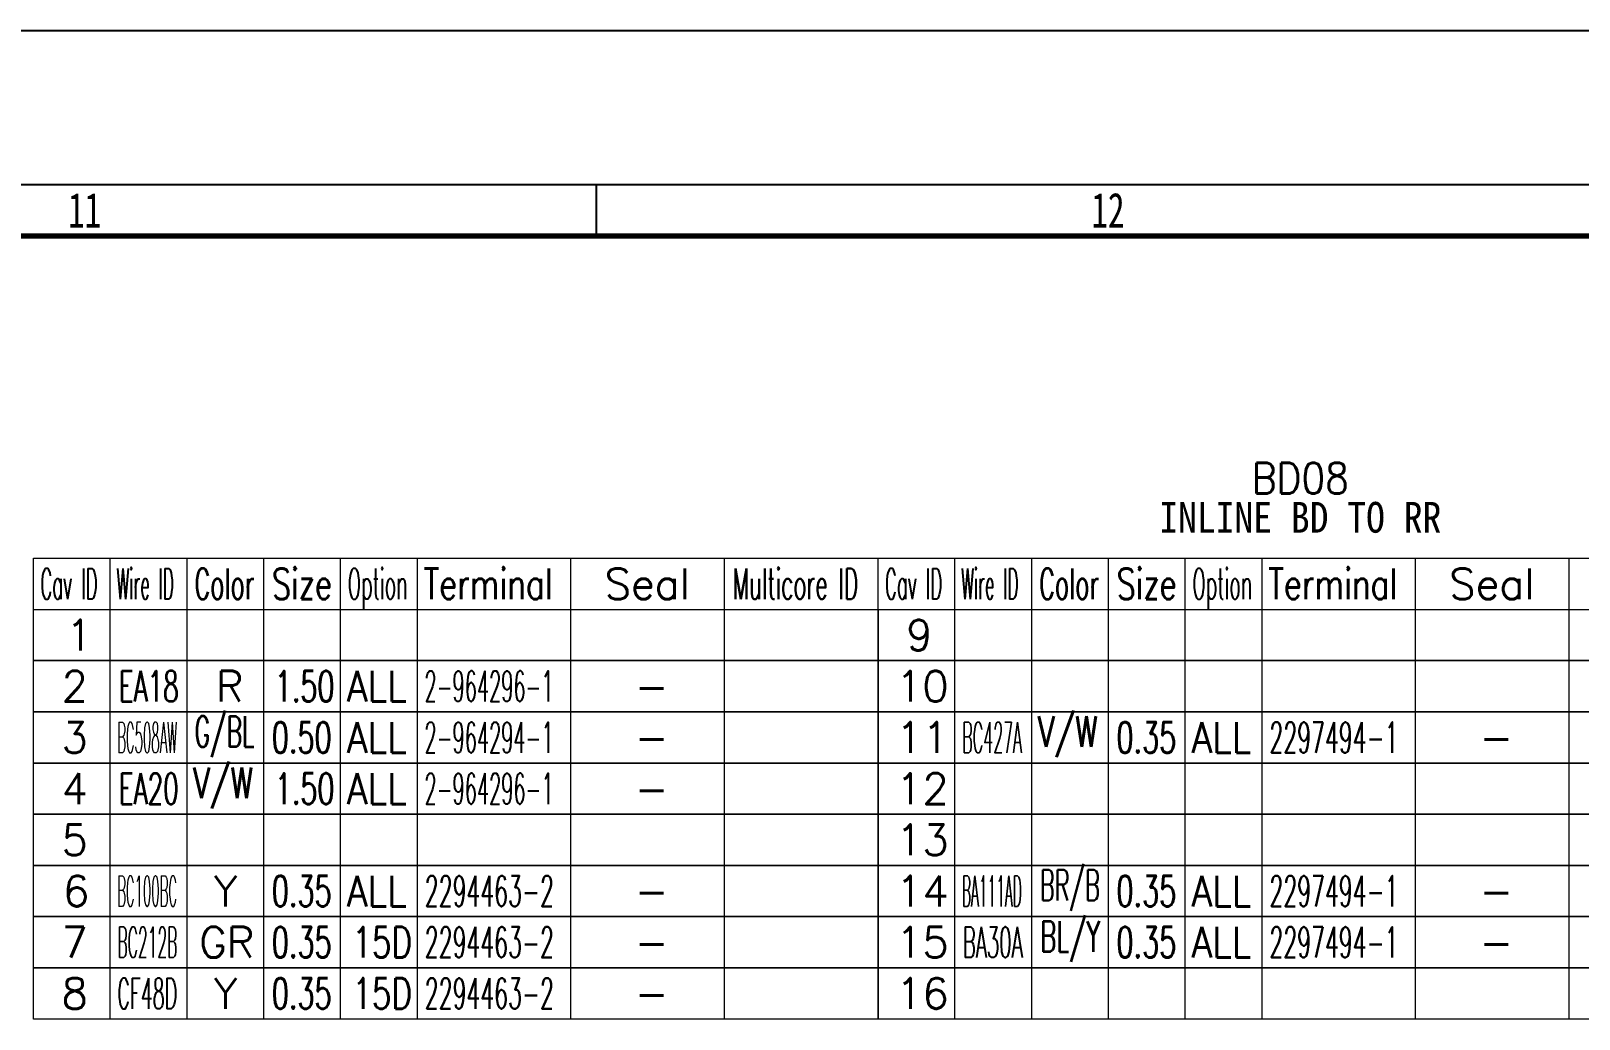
# Model space of a CAD drawing. Header units: inches. Extents: x 47316 to 59086, y 3141 to 11743.
# Drawn here: x 51312.7 to 51463.9, y 6362.5 to 6459 of the extents above; entities that cross this region are included whole.
import ezdxf

# ---------------------------------------------------------------- set-up
doc = ezdxf.new("R2010")
doc.units = ezdxf.units.IN
doc.header["$MEASUREMENT"] = 0
doc.styles.add('MtX_FangSong_GB2312', font='')
doc.styles.get("Standard").update_dxf_attribs({"font": ''})
doc.styles.get('MtX_FangSong_GB2312').set_extended_font_data('FangSong_GB2312')
doc.styles.get('Standard').set_extended_font_data('SimSun')

msp = doc.modelspace()

# ---------------------------------------------------------------- linework, layer by layer
at = {"color": 0}
for p, q in [((55003.93, 6459.03), (50247.93, 6459.03)), ((50267.93, 6444.03), (54956.93, 6444.03))]:
    msp.add_line(p, q, dxfattribs=at)
msp.add_line((51367.93, 6439.03), (51367.93, 6444.03))
at = {"color": 0, "lineweight": 70}
msp.add_line((50267.93, 6439.03), (54983.93, 6439.03), dxfattribs=at)
at = {"color": 0, "linetype": 'Continuous', "lineweight": 15}
for p, q in [((51312.93, 6407.53), (51560.43, 6407.53)), ((51312.93, 6402.53), (51312.93, 6407.53)), ((51312.93, 6402.53), (51560.43, 6402.53))]:
    msp.add_line(p, q, dxfattribs=at)
at = {"color": 7, "linetype": 'Continuous', "lineweight": 15}
for p, q in [((51320.43, 6402.53), (51320.43, 6407.53)), ((51327.93, 6402.53), (51327.93, 6407.53)), ((51335.43, 6402.53), (51335.43, 6407.53)), ((51342.93, 6402.53), (51342.93, 6407.53)), ((51350.43, 6402.53), (51350.43, 6407.53)), ((51365.43, 6402.53), (51365.43, 6407.53)), ((51380.43, 6402.53), (51380.43, 6407.53)), ((51395.43, 6402.53), (51395.43, 6407.53)), ((51402.93, 6402.53), (51402.93, 6407.53)), ((51410.43, 6402.53), (51410.43, 6407.53)), ((51417.93, 6402.53), (51417.93, 6407.53)), ((51425.43, 6402.53), (51425.43, 6407.53)), ((51432.93, 6402.53), (51432.93, 6407.53)), ((51447.93, 6402.53), (51447.93, 6407.53)), ((51462.93, 6402.53), (51462.93, 6407.53))]:
    msp.add_line(p, q, dxfattribs=at)
at = {"color": 102, "linetype": 'Continuous', "lineweight": 15}
for p, q in [((51320.43, 6397.53), (51320.43, 6402.53)), ((51327.93, 6397.53), (51327.93, 6402.53)), ((51335.43, 6397.53), (51335.43, 6402.53)), ((51342.93, 6397.53), (51342.93, 6402.53)), ((51350.43, 6397.53), (51350.43, 6402.53)), ((51365.43, 6397.53), (51365.43, 6402.53)), ((51380.43, 6397.53), (51380.43, 6402.53)), ((51402.93, 6397.53), (51402.93, 6402.53)), ((51410.43, 6397.53), (51410.43, 6402.53)), ((51417.93, 6397.53), (51417.93, 6402.53)), ((51425.43, 6397.53), (51425.43, 6402.53)), ((51432.93, 6397.53), (51432.93, 6402.53)), ((51447.93, 6397.53), (51447.93, 6402.53)), ((51462.93, 6397.53), (51462.93, 6402.53)), ((51320.43, 6392.53), (51320.43, 6397.53)), ((51327.93, 6392.53), (51327.93, 6397.53)), ((51335.43, 6392.53), (51335.43, 6397.53)), ((51342.93, 6392.53), (51342.93, 6397.53)), ((51350.43, 6392.53), (51350.43, 6397.53)), ((51365.43, 6392.53), (51365.43, 6397.53)), ((51380.43, 6392.53), (51380.43, 6397.53)), ((51402.93, 6392.53), (51402.93, 6397.53)), ((51410.43, 6392.53), (51410.43, 6397.53)), ((51417.93, 6392.53), (51417.93, 6397.53)), ((51425.43, 6392.53), (51425.43, 6397.53)), ((51432.93, 6392.53), (51432.93, 6397.53)), ((51447.93, 6392.53), (51447.93, 6397.53)), ((51462.93, 6392.53), (51462.93, 6397.53)), ((51320.43, 6387.53), (51320.43, 6392.53)), ((51327.93, 6387.53), (51327.93, 6392.53)), ((51335.43, 6387.53), (51335.43, 6392.53)), ((51342.93, 6387.53), (51342.93, 6392.53)), ((51350.43, 6387.53), (51350.43, 6392.53)), ((51365.43, 6387.53), (51365.43, 6392.53)), ((51380.43, 6387.53), (51380.43, 6392.53)), ((51402.93, 6387.53), (51402.93, 6392.53)), ((51410.43, 6387.53), (51410.43, 6392.53)), ((51417.93, 6387.53), (51417.93, 6392.53)), ((51425.43, 6387.53), (51425.43, 6392.53)), ((51432.93, 6387.53), (51432.93, 6392.53)), ((51447.93, 6387.53), (51447.93, 6392.53)), ((51462.93, 6387.53), (51462.93, 6392.53)), ((51320.43, 6382.53), (51320.43, 6387.53)), ((51327.93, 6382.53), (51327.93, 6387.53)), ((51335.43, 6382.53), (51335.43, 6387.53)), ((51342.93, 6382.53), (51342.93, 6387.53)), ((51350.43, 6382.53), (51350.43, 6387.53)), ((51365.43, 6382.53), (51365.43, 6387.53)), ((51380.43, 6382.53), (51380.43, 6387.53)), ((51402.93, 6382.53), (51402.93, 6387.53)), ((51410.43, 6382.53), (51410.43, 6387.53)), ((51417.93, 6382.53), (51417.93, 6387.53)), ((51425.43, 6382.53), (51425.43, 6387.53)), ((51432.93, 6382.53), (51432.93, 6387.53)), ((51447.93, 6382.53), (51447.93, 6387.53)), ((51462.93, 6382.53), (51462.93, 6387.53)), ((51320.43, 6377.53), (51320.43, 6382.53)), ((51327.93, 6377.53), (51327.93, 6382.53)), ((51335.43, 6377.53), (51335.43, 6382.53)), ((51342.93, 6377.53), (51342.93, 6382.53)), ((51350.43, 6377.53), (51350.43, 6382.53)), ((51365.43, 6377.53), (51365.43, 6382.53)), ((51380.43, 6377.53), (51380.43, 6382.53)), ((51402.93, 6377.53), (51402.93, 6382.53)), ((51410.43, 6377.53), (51410.43, 6382.53)), ((51417.93, 6377.53), (51417.93, 6382.53)), ((51425.43, 6377.53), (51425.43, 6382.53)), ((51432.93, 6377.53), (51432.93, 6382.53)), ((51447.93, 6377.53), (51447.93, 6382.53)), ((51462.93, 6377.53), (51462.93, 6382.53)), ((51320.43, 6372.53), (51320.43, 6377.53)), ((51327.93, 6372.53), (51327.93, 6377.53)), ((51335.43, 6372.53), (51335.43, 6377.53)), ((51342.93, 6372.53), (51342.93, 6377.53)), ((51350.43, 6372.53), (51350.43, 6377.53)), ((51365.43, 6372.53), (51365.43, 6377.53)), ((51380.43, 6372.53), (51380.43, 6377.53)), ((51402.93, 6372.53), (51402.93, 6377.53)), ((51410.43, 6372.53), (51410.43, 6377.53)), ((51417.93, 6372.53), (51417.93, 6377.53)), ((51425.43, 6372.53), (51425.43, 6377.53)), ((51432.93, 6372.53), (51432.93, 6377.53)), ((51447.93, 6372.53), (51447.93, 6377.53)), ((51462.93, 6372.53), (51462.93, 6377.53)), ((51320.43, 6367.53), (51320.43, 6372.53)), ((51327.93, 6367.53), (51327.93, 6372.53)), ((51335.43, 6367.53), (51335.43, 6372.53)), ((51342.93, 6367.53), (51342.93, 6372.53)), ((51350.43, 6367.53), (51350.43, 6372.53)), ((51365.43, 6367.53), (51365.43, 6372.53)), ((51380.43, 6367.53), (51380.43, 6372.53)), ((51402.93, 6367.53), (51402.93, 6372.53)), ((51410.43, 6367.53), (51410.43, 6372.53)), ((51417.93, 6367.53), (51417.93, 6372.53)), ((51425.43, 6367.53), (51425.43, 6372.53)), ((51432.93, 6367.53), (51432.93, 6372.53)), ((51447.93, 6367.53), (51447.93, 6372.53)), ((51462.93, 6367.53), (51462.93, 6372.53)), ((51320.43, 6362.53), (51320.43, 6367.53)), ((51327.93, 6362.53), (51327.93, 6367.53)), ((51335.43, 6362.53), (51335.43, 6367.53)), ((51342.93, 6362.53), (51342.93, 6367.53)), ((51350.43, 6362.53), (51350.43, 6367.53)), ((51365.43, 6362.53), (51365.43, 6367.53)), ((51380.43, 6362.53), (51380.43, 6367.53)), ((51402.93, 6362.53), (51402.93, 6367.53)), ((51410.43, 6362.53), (51410.43, 6367.53)), ((51417.93, 6362.53), (51417.93, 6367.53)), ((51425.43, 6362.53), (51425.43, 6367.53)), ((51432.93, 6362.53), (51432.93, 6367.53)), ((51447.93, 6362.53), (51447.93, 6367.53)), ((51462.93, 6362.53), (51462.93, 6367.53))]:
    msp.add_line(p, q, dxfattribs=at)
at = {"color": 0, "linetype": 'Continuous', "lineweight": 15}
for points in [[(51312.93, 6397.53), (51312.93, 6402.53), (51395.43, 6402.53), (51395.43, 6397.53)], [(51395.43, 6397.53), (51395.43, 6402.53), (51477.93, 6402.53), (51477.93, 6397.53)], [(51312.93, 6392.53), (51312.93, 6397.53), (51395.43, 6397.53), (51395.43, 6392.53)], [(51395.43, 6392.53), (51395.43, 6397.53), (51477.93, 6397.53), (51477.93, 6392.53)], [(51312.93, 6387.53), (51312.93, 6392.53), (51395.43, 6392.53), (51395.43, 6387.53)], [(51395.43, 6387.53), (51395.43, 6392.53), (51477.93, 6392.53), (51477.93, 6387.53)], [(51312.93, 6382.53), (51312.93, 6387.53), (51395.43, 6387.53), (51395.43, 6382.53)], [(51395.43, 6382.53), (51395.43, 6387.53), (51477.93, 6387.53), (51477.93, 6382.53)], [(51312.93, 6377.53), (51312.93, 6382.53), (51395.43, 6382.53), (51395.43, 6377.53)], [(51395.43, 6377.53), (51395.43, 6382.53), (51477.93, 6382.53), (51477.93, 6377.53)], [(51312.93, 6372.53), (51312.93, 6377.53), (51395.43, 6377.53), (51395.43, 6372.53)], [(51395.43, 6372.53), (51395.43, 6377.53), (51477.93, 6377.53), (51477.93, 6372.53)], [(51312.93, 6367.53), (51312.93, 6372.53), (51395.43, 6372.53), (51395.43, 6367.53)], [(51395.43, 6367.53), (51395.43, 6372.53), (51477.93, 6372.53), (51477.93, 6367.53)], [(51312.93, 6362.53), (51312.93, 6367.53), (51395.43, 6367.53), (51395.43, 6362.53)], [(51395.43, 6362.53), (51395.43, 6367.53), (51477.93, 6367.53), (51477.93, 6362.53)]]:
    msp.add_lwpolyline(points, close=True, dxfattribs=at)

# ---------------------------------------------------------------- texts
at = {"style": 'MtX_FangSong_GB2312', "width": 0.7}
for s, p in [('11', (51316.31, 6439.83)), ('12', (51416.26, 6439.83))]:
    msp.add_text(s, height=3.4, dxfattribs=at).set_placement(p)
at = {"color": 6, "linetype": 'Continuous', "lineweight": 20, "char_height": 3, "attachment_point": 1}
for s, insert, width in [('\\Fromans.shx;\\W0.9000000000;\\T1.0000000000;\\o\\lBD08', (51431.92, 6416.85), 10.5429), ('\\f黑体|b0|i0|c1|p0;\\W0.9000000000;\\T1.0000000000;\\o\\lINLINE BD TO RR', (51422.89, 6413.03), 29.1236)]:
    msp.add_mtext(s, dxfattribs=dict(at, insert=insert, width=width))
at = {"color": 7, "linetype": 'Continuous', "lineweight": 15, "char_height": 3, "attachment_point": 1}
for s, insert, width in [('\\Fromans.shx;\\W0.4026548673;\\T1.0000000000;\\o\\lWire ID', (51321.04, 6406.53), 6.5), ('\\Fromans.shx;\\W0.7222222222;\\T1.0000000000;\\o\\lSize', (51336.24, 6406.53), 6.5), ('\\Fromans.shx;\\W0.4595959596;\\T1.0000000000;\\o\\lOption', (51343.63, 6406.53), 6.5), ('\\Fromans.shx;\\W0.7480916031;\\T1.0000000000;\\o\\lTerminal', (51351.04, 6406.53), 14), ('\\Fromans.shx;\\W0.5185185185;\\T1.0000000000;\\o\\lMulticore ID', (51381.23, 6406.53), 14), ('\\Fromans.shx;\\W0.4026548673;\\T1.0000000000;\\o\\lWire ID', (51403.54, 6406.53), 6.5), ('\\Fromans.shx;\\W0.7222222222;\\T1.0000000000;\\o\\lSize', (51418.74, 6406.53), 6.5), ('\\Fromans.shx;\\W0.4595959596;\\T1.0000000000;\\o\\lOption', (51426.13, 6406.53), 6.5), ('\\Fromans.shx;\\W0.7480916031;\\T1.0000000000;\\o\\lTerminal', (51433.54, 6406.53), 14), ('\\Fromans.shx;\\W0.4292452830;\\T1.0000000000;\\o\\lCav ID', (51313.61, 6406.53), 6.5), ('\\Fromans.shx;\\W0.5687500000;\\T1.0000000000;\\o\\lColor', (51328.67, 6406.53), 6.5), ('\\Fromans.shx;\\W1.0000000000;\\T1.0000000000;\\o\\lSeal', (51368.72, 6406.53), 9.2857), ('\\Fromans.shx;\\W0.4292452830;\\T1.0000000000;\\o\\lCav ID', (51396.11, 6406.53), 6.5), ('\\Fromans.shx;\\W0.5687500000;\\T1.0000000000;\\o\\lColor', (51411.17, 6406.53), 6.5), ('\\Fromans.shx;\\W1.0000000000;\\T1.0000000000;\\o\\lSeal', (51451.22, 6406.53), 9.2857), ('\\Fromans.shx;\\W1.0000000000;\\T1.0000000000;\\o\\l1', (51316.11, 6401.53), 2.8571), ('\\Fromans.shx;\\W1.0000000000;\\T1.0000000000;\\o\\l9', (51398.18, 6401.53), 2.8571), ('\\Fromans.shx;\\W1.0000000000;\\T1.0000000000;\\o\\l2', (51315.68, 6396.53), 2.8571), ('\\Fromans.shx;\\W1.0000000000;\\T1.0000000000;\\o\\l10', (51397.18, 6396.53), 5.7143), ('\\Fromans.shx;\\W1.0000000000;\\T1.0000000000;\\o\\l3', (51315.68, 6391.53), 2.8571), ('\\Fromans.shx;\\W1.0000000000;\\T1.0000000000;\\o\\l11', (51397.18, 6391.53), 5.7143), ('\\Fromans.shx;\\W1.0000000000;\\T1.0000000000;\\o\\l4', (51315.68, 6386.53), 2.8571), ('\\Fromans.shx;\\W1.0000000000;\\T1.0000000000;\\o\\l12', (51397.18, 6386.53), 5.7143), ('\\Fromans.shx;\\W1.0000000000;\\T1.0000000000;\\o\\l5', (51315.68, 6381.53), 2.8571), ('\\Fromans.shx;\\W1.0000000000;\\T1.0000000000;\\o\\l13', (51397.18, 6381.53), 5.7143), ('\\Fromans.shx;\\W1.0000000000;\\T1.0000000000;\\o\\l6', (51315.82, 6376.53), 2.8571), ('\\Fromans.shx;\\W1.0000000000;\\T1.0000000000;\\o\\l14', (51397.18, 6376.53), 5.7143), ('\\Fromans.shx;\\W1.0000000000;\\T1.0000000000;\\o\\l7', (51315.68, 6371.53), 2.8571), ('\\Fromans.shx;\\W1.0000000000;\\T1.0000000000;\\o\\l15', (51397.18, 6371.53), 5.7143), ('\\Fromans.shx;\\W1.0000000000;\\T1.0000000000;\\o\\l8', (51315.68, 6366.53), 2.8571), ('\\Fromans.shx;\\W1.0000000000;\\T1.0000000000;\\o\\l16', (51397.18, 6366.53), 5.7143)]:
    msp.add_mtext(s, dxfattribs=dict(at, insert=insert, width=width))
at = {"color": 21, "linetype": 'Continuous', "lineweight": 15, "char_height": 3, "attachment_point": 1}
for s, insert, width in [('\\Fromans.shx;\\W0.5909090909;\\T1.0000000000;\\o\\lEA18', (51321.27, 6396.53), 6.5), ('\\Fromans.shx;\\W0.6500000000;\\T1.0000000000;\\o\\l1.50', (51336.49, 6396.53), 6.5), ('\\Fromans.shx;\\W0.4622641509;\\T1.0000000000;\\o\\l2-964296-1', (51351.13, 6396.53), 14), ('\\Fromans.shx;\\W0.3159722222;\\T1.0000000000;\\o\\lBC508AW', (51321.11, 6391.53), 6.5), ('\\Fromans.shx;\\W0.6500000000;\\T1.0000000000;\\o\\l0.50', (51336.21, 6391.53), 6.5), ('\\Fromans.shx;\\W0.4622641509;\\T1.0000000000;\\o\\l2-964294-1', (51351.13, 6391.53), 14), ('\\Fromans.shx;\\W0.3791666667;\\T1.0000000000;\\o\\lBC427A', (51403.65, 6391.53), 6.5), ('\\Fromans.shx;\\W0.6500000000;\\T1.0000000000;\\o\\l0.35', (51418.71, 6391.53), 6.5), ('\\Fromans.shx;\\W0.5268817204;\\T1.0000000000;\\o\\l2297494-1', (51433.66, 6391.53), 14), ('\\Fromans.shx;\\W0.5909090909;\\T1.0000000000;\\o\\lEA20', (51321.27, 6386.53), 6.5), ('\\Fromans.shx;\\W0.6500000000;\\T1.0000000000;\\o\\l1.50', (51336.49, 6386.53), 6.5), ('\\Fromans.shx;\\W0.4622641509;\\T1.0000000000;\\o\\l2-964296-1', (51351.13, 6386.53), 14), ('\\Fromans.shx;\\W0.3159722222;\\T1.0000000000;\\o\\lBC100BC', (51321.11, 6376.53), 6.5), ('\\Fromans.shx;\\W0.6500000000;\\T1.0000000000;\\o\\l0.35', (51336.21, 6376.53), 6.5), ('\\Fromans.shx;\\W0.5268817204;\\T1.0000000000;\\o\\l2294463-2', (51351.16, 6376.53), 14), ('\\Fromans.shx;\\W0.3297101449;\\T1.0000000000;\\o\\lBA111AD', (51403.62, 6376.53), 6.5), ('\\Fromans.shx;\\W0.6500000000;\\T1.0000000000;\\o\\l0.35', (51418.71, 6376.53), 6.5), ('\\Fromans.shx;\\W0.5268817204;\\T1.0000000000;\\o\\l2297494-1', (51433.66, 6376.53), 14), ('\\Fromans.shx;\\W0.3699186992;\\T1.0000000000;\\o\\lBC212B', (51321.14, 6371.53), 6.5), ('\\Fromans.shx;\\W0.6500000000;\\T1.0000000000;\\o\\l0.35', (51336.21, 6371.53), 6.5), ('\\Fromans.shx;\\W0.5268817204;\\T1.0000000000;\\o\\l2294463-2', (51351.16, 6371.53), 14), ('\\Fromans.shx;\\W0.4690721649;\\T1.0000000000;\\o\\lBA30A', (51403.7, 6371.53), 6.5), ('\\Fromans.shx;\\W0.6500000000;\\T1.0000000000;\\o\\l0.35', (51418.71, 6371.53), 6.5), ('\\Fromans.shx;\\W0.5268817204;\\T1.0000000000;\\o\\l2297494-1', (51433.66, 6371.53), 14), ('\\Fromans.shx;\\W0.4550000000;\\T1.0000000000;\\o\\lCF48D', (51321.12, 6366.53), 6.5), ('\\Fromans.shx;\\W0.6500000000;\\T1.0000000000;\\o\\l0.35', (51336.21, 6366.53), 6.5), ('\\Fromans.shx;\\W0.5268817204;\\T1.0000000000;\\o\\l2294463-2', (51351.16, 6366.53), 14)]:
    msp.add_mtext(s, dxfattribs=dict(at, insert=insert, width=width))
at = {"color": 140, "linetype": 'Continuous', "lineweight": 15, "char_height": 3, "attachment_point": 1}
for s, insert, width in [('\\Fromans.shx;\\W1.0000000000;\\T1.0000000000;\\o\\lR', (51330.75, 6396.53), 3), ('\\Fromans.shx;\\W0.8750000000;\\T1.0000000000;\\o\\lALL', (51343.55, 6396.53), 6.5), ('\\Fromans.shx;\\W1.0000000000;\\T1.0000000000;\\o\\l-', (51371.64, 6396.53), 3.7143), ('\\Fromans.shx;\\W0.5617283951;\\T1.0000000000;\\o\\lG/BL', (51328.67, 6392.1), 6.5), ('\\Fromans.shx;\\W0.8750000000;\\T1.0000000000;\\o\\lALL', (51343.55, 6391.53), 6.5), ('\\Fromans.shx;\\W0.7109375000;\\T1.0000000000;\\o\\lV/W', (51411.03, 6392.1), 6.5), ('\\Fromans.shx;\\W0.8750000000;\\T1.0000000000;\\o\\lALL', (51426.05, 6391.53), 6.5), ('\\Fromans.shx;\\W1.0000000000;\\T1.0000000000;\\o\\l-', (51371.64, 6391.53), 3.7143), ('\\Fromans.shx;\\W1.0000000000;\\T1.0000000000;\\o\\l-', (51454.14, 6391.53), 3.7143), ('\\Fromans.shx;\\W0.7109375000;\\T1.0000000000;\\o\\lV/W', (51328.53, 6387.1), 6.5), ('\\Fromans.shx;\\W0.8750000000;\\T1.0000000000;\\o\\lALL', (51343.55, 6386.53), 6.5), ('\\Fromans.shx;\\W1.0000000000;\\T1.0000000000;\\o\\l-', (51371.64, 6386.53), 3.7143), ('\\Fromans.shx;\\W1.0000000000;\\T1.0000000000;\\o\\lY', (51330.54, 6376.53), 2.5714), ('\\Fromans.shx;\\W0.8750000000;\\T1.0000000000;\\o\\lALL', (51343.55, 6376.53), 6.5), ('\\Fromans.shx;\\W0.5352941176;\\T1.0000000000;\\o\\lBR/B', (51411.24, 6377.1), 6.5), ('\\Fromans.shx;\\W0.8750000000;\\T1.0000000000;\\o\\lALL', (51426.05, 6376.53), 6.5), ('\\Fromans.shx;\\W1.0000000000;\\T1.0000000000;\\o\\l-', (51371.64, 6376.53), 3.7143), ('\\Fromans.shx;\\W1.0000000000;\\T1.0000000000;\\o\\l-', (51454.14, 6376.53), 3.7143), ('\\Fromans.shx;\\W0.5833333333;\\T1.0000000000;\\o\\lBL/Y', (51411.26, 6372.1), 6.5), ('\\Fromans.shx;\\W1.0000000000;\\T1.0000000000;\\o\\lGR', (51329.11, 6371.53), 6), ('\\Fromans.shx;\\W0.7459016393;\\T1.0000000000;\\o\\l15D', (51344.07, 6371.53), 6.5), ('\\Fromans.shx;\\W0.8750000000;\\T1.0000000000;\\o\\lALL', (51426.05, 6371.53), 6.5), ('\\Fromans.shx;\\W1.0000000000;\\T1.0000000000;\\o\\l-', (51371.64, 6371.53), 3.7143), ('\\Fromans.shx;\\W1.0000000000;\\T1.0000000000;\\o\\l-', (51454.14, 6371.53), 3.7143), ('\\Fromans.shx;\\W1.0000000000;\\T1.0000000000;\\o\\lY', (51330.54, 6366.53), 2.5714), ('\\Fromans.shx;\\W0.7459016393;\\T1.0000000000;\\o\\l15D', (51344.07, 6366.53), 6.5), ('\\Fromans.shx;\\W1.0000000000;\\T1.0000000000;\\o\\l-', (51371.64, 6366.53), 3.7143)]:
    msp.add_mtext(s, dxfattribs=dict(at, insert=insert, width=width))

doc.saveas('drawing.dxf')
